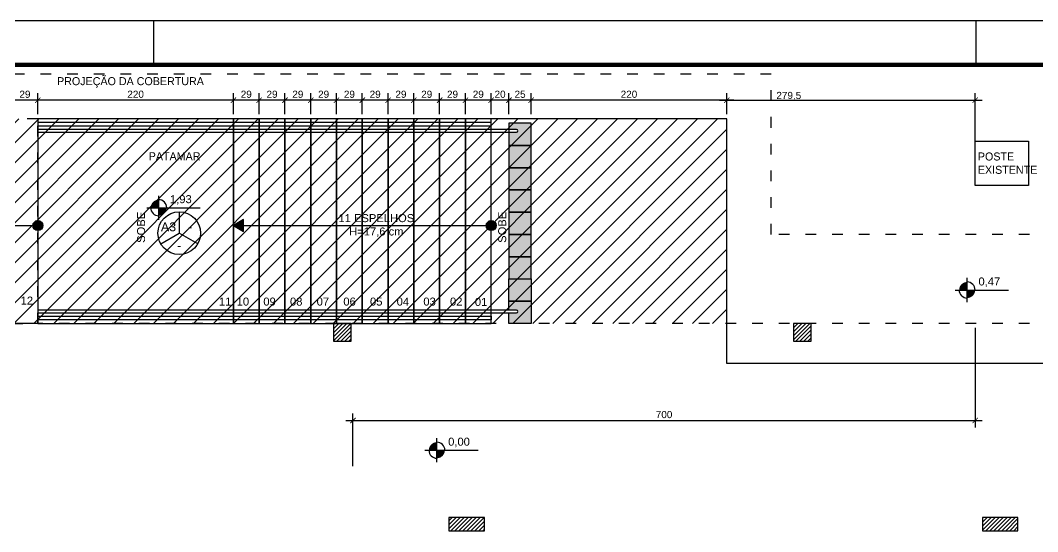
# Model space of a CAD drawing. Header units: millimetres. Extents: x 175 to 8625, y 306 to 3276.
# Drawn here: x 4775 to 5919, y 2702 to 3276 of the extents above; entities that cross this region are included whole.
import ezdxf
from ezdxf.enums import TextEntityAlignment as Align

# ---------------------------------------------------------------- set-up
doc = ezdxf.new("R2010")
doc.units = ezdxf.units.MM
doc.linetypes.add('ACAD_ISO03W100', pattern=[30, 12, -18])
for name, color, linetype in [('construir', 10, 'Continuous'), ('COTA', 8, 'Continuous'), ('Estrutura', 49, 'Continuous'), ('LEGENDA', 7, 'Continuous'), ('PISO', 3, 'Continuous'), ('PISO02', 8, 'Continuous'), ('PODOTÁTIL INTERNO', 142, 'Continuous'), ('Projeções', 6, 'ACAD_ISO03W100'), ('Texto', 7, 'Continuous'), ('VISTA 02', 1, 'Continuous')]:
    doc.layers.add(name, color=color, linetype=linetype)
doc.styles.add('ARIAL', font='Arial.ttf')
doc.dimstyles.new('COTA 50', dxfattribs={"dimscale": 0.5, "dimtxt": 16, "dimasz": 12, "dimexe": 16, "dimexo": 10, "dimgap": 5, "dimtad": 1, "dimrnd": 0.5, "dimtxsty": 'ARIAL', "dimblk": 'ARCHTICK', "dimcen": 2.5, "dimdle": 16, "dimclrd": 8, "dimclre": 8, "dimclrt": 7, "dimadec": 0, "dimazin": 0, "dimtfac": 1, "dimtmove": 1, "dimatfit": 3, "dimfxl": 1, "dimarcsym": 0})
pattern_1 = [(45, (-3820.442, -9443.8905), (-2.245064, 2.245064), [])]

# ---------------------------------------------------------------- blocks, each defined once
blk = doc.blocks.new('A1 sem aba')
at = {"layer": 'LEGENDA'}
for p, q in [((-74, 58.4), (-74, 59.4)), ((-55.5, 58.4), (-55.5, 59.4))]:
    blk.add_line(p, q, dxfattribs=at)
blk.add_lwpolyline([(-169, 59.4), (0, 59.4), (0, 0), (-169, 0), (-169, 59.4)], close=True, dxfattribs=at)
at = {"layer": 'LEGENDA', "const_width": 0.1}
blk.add_lwpolyline([(-1, 58.4), (-1, 1), (-166.5, 1), (-166.5, 58.4)], close=True, dxfattribs=at)
blk = doc.blocks.new('A$C1DFB60F3')
at = {"layer": 'Texto', "color": 0, "linetype": 'ByBlock'}
for p, q in [((0, -13.5), (0, 13.5)), ((-13.5, 0), (46.5, 0))]:
    blk.add_line(p, q, dxfattribs=at)
at = {"layer": 'Texto', "color": 0, "linetype": 'ByBlock', "const_width": 9}
for points in [[(-4.5, 0, -0.414214), (0, 4.5, -0.618034)], [(0, -4.5, 0.414214), (4.5, 0, 0.618034)]]:
    blk.add_lwpolyline(points, format="xyb", dxfattribs=at)
at = {"layer": 'Texto', "color": 0, "linetype": 'ByBlock'}
for start, end in [(0, 90), (180, 270)]:
    blk.add_arc((0, 0), 9, start, end, dxfattribs=at)
at = {"layer": 'Texto', "color": 0, "linetype": 'ByBlock', "style": 'ARIAL'}
blk.add_attdef('0,00', (12.7, 5.1), '', height=9, dxfattribs=at)
blk = doc.blocks.new('_ArchTick')
at = {"layer": 'Texto', "color": 0, "const_width": 0.15}
blk.add_lwpolyline([(-0.5, -0.5), (0.5, 0.5)], dxfattribs=at)
blk = doc.blocks.new('*D575')
at = {"layer": 'COTA', "color": 8, "lineweight": -2, "transparency": 16777216}
for p, q in [((5569.6, 3170.6), (5569.6, 3194.5)), ((5849.1, 3090.6), (5849.1, 3194.5)), ((5561.6, 3186.5), (5857.1, 3186.5))]:
    blk.add_line(p, q, dxfattribs=at)
at = {"layer": 'Defpoints', "color": 0, "lineweight": -3, "transparency": 16777216}
for p in [(5849.1, 3186.5), (5569.6, 3165.6), (5849.1, 3085.6)]:
    blk.add_point(p, dxfattribs=at)
at = {"layer": 'COTA', "color": 8, "lineweight": -2, "transparency": 16777216, "xscale": 6, "yscale": 6, "zscale": 6, "rotation": 180}
blk.add_blockref('_ArchTick', (5569.6, 3186.5), dxfattribs=at)
at = {"layer": 'COTA', "color": 8, "lineweight": -2, "transparency": 16777216, "xscale": 6, "yscale": 6, "zscale": 6}
blk.add_blockref('_ArchTick', (5849.1, 3186.5), dxfattribs=at)
at = {"layer": 'COTA', "color": 7, "lineweight": -2, "transparency": 16777216, "insert": (5639.4, 3191.1), "char_height": 8, "attachment_point": 5, "style": 'ARIAL'}
blk.add_mtext('279,5', dxfattribs=at)
blk = doc.blocks.new('*D585')
at = {"layer": 'COTA', "color": 8, "lineweight": -2, "transparency": 16777216}
for p, q in [((4765.6, 3170.6), (4765.6, 3194.5)), ((4794.6, 3170.6), (4794.6, 3194.5)), ((4802.6, 3186.5), (4757.6, 3186.5))]:
    blk.add_line(p, q, dxfattribs=at)
at = {"layer": 'Defpoints', "color": 0, "lineweight": -3, "transparency": 16777216}
for p in [(4765.6, 3186.5), (4765.6, 3165.6), (4794.6, 3165.6)]:
    blk.add_point(p, dxfattribs=at)
at = {"layer": 'COTA', "color": 8, "lineweight": -2, "transparency": 16777216, "xscale": 6, "yscale": 6, "zscale": 6, "rotation": 180}
blk.add_blockref('_ArchTick', (4765.6, 3186.5), dxfattribs=at)
at = {"layer": 'COTA', "color": 8, "lineweight": -2, "transparency": 16777216, "xscale": 6, "yscale": 6, "zscale": 6}
blk.add_blockref('_ArchTick', (4794.6, 3186.5), dxfattribs=at)
at = {"layer": 'COTA', "color": 7, "lineweight": -2, "transparency": 16777216, "insert": (4780.1, 3193.1), "char_height": 8, "attachment_point": 5, "style": 'ARIAL'}
blk.add_mtext('29', dxfattribs=at)
blk = doc.blocks.new('*D586')
at = {"layer": 'COTA', "color": 8, "lineweight": -2, "transparency": 16777216}
for p, q in [((5275.6, 3170.6), (5275.6, 3194.5)), ((5304.6, 3170.6), (5304.6, 3194.5)), ((5312.6, 3186.5), (5267.6, 3186.5))]:
    blk.add_line(p, q, dxfattribs=at)
at = {"layer": 'Defpoints', "color": 0, "lineweight": -3, "transparency": 16777216}
for p in [(5275.6, 3186.5), (5275.6, 3165.6), (5304.6, 3165.6)]:
    blk.add_point(p, dxfattribs=at)
at = {"layer": 'COTA', "color": 8, "lineweight": -2, "transparency": 16777216, "xscale": 6, "yscale": 6, "zscale": 6, "rotation": 180}
blk.add_blockref('_ArchTick', (5275.6, 3186.5), dxfattribs=at)
at = {"layer": 'COTA', "color": 8, "lineweight": -2, "transparency": 16777216, "xscale": 6, "yscale": 6, "zscale": 6}
blk.add_blockref('_ArchTick', (5304.6, 3186.5), dxfattribs=at)
at = {"layer": 'COTA', "color": 7, "lineweight": -2, "transparency": 16777216, "insert": (5290.1, 3193.1), "char_height": 8, "attachment_point": 5, "style": 'ARIAL'}
blk.add_mtext('29', dxfattribs=at)
blk = doc.blocks.new('*D587')
at = {"layer": 'COTA', "color": 8, "lineweight": -2, "transparency": 16777216}
for p, q in [((5246.6, 3170.6), (5246.6, 3194.5)), ((5275.6, 3170.6), (5275.6, 3194.5)), ((5283.6, 3186.5), (5238.6, 3186.5))]:
    blk.add_line(p, q, dxfattribs=at)
at = {"layer": 'Defpoints', "color": 0, "lineweight": -3, "transparency": 16777216}
for p in [(5246.6, 3186.5), (5246.6, 3165.6), (5275.6, 3165.6)]:
    blk.add_point(p, dxfattribs=at)
at = {"layer": 'COTA', "color": 8, "lineweight": -2, "transparency": 16777216, "xscale": 6, "yscale": 6, "zscale": 6, "rotation": 180}
blk.add_blockref('_ArchTick', (5246.6, 3186.5), dxfattribs=at)
at = {"layer": 'COTA', "color": 8, "lineweight": -2, "transparency": 16777216, "xscale": 6, "yscale": 6, "zscale": 6}
blk.add_blockref('_ArchTick', (5275.6, 3186.5), dxfattribs=at)
at = {"layer": 'COTA', "color": 7, "lineweight": -2, "transparency": 16777216, "insert": (5261.1, 3193.1), "char_height": 8, "attachment_point": 5, "style": 'ARIAL'}
blk.add_mtext('29', dxfattribs=at)
blk = doc.blocks.new('*D588')
at = {"layer": 'COTA', "color": 8, "lineweight": -2, "transparency": 16777216}
for p, q in [((5217.6, 3170.6), (5217.6, 3194.5)), ((5246.6, 3170.6), (5246.6, 3194.5)), ((5254.6, 3186.5), (5209.6, 3186.5))]:
    blk.add_line(p, q, dxfattribs=at)
at = {"layer": 'Defpoints', "color": 0, "lineweight": -3, "transparency": 16777216}
for p in [(5217.6, 3186.5), (5217.6, 3165.6), (5246.6, 3165.6)]:
    blk.add_point(p, dxfattribs=at)
at = {"layer": 'COTA', "color": 8, "lineweight": -2, "transparency": 16777216, "xscale": 6, "yscale": 6, "zscale": 6, "rotation": 180}
blk.add_blockref('_ArchTick', (5217.6, 3186.5), dxfattribs=at)
at = {"layer": 'COTA', "color": 8, "lineweight": -2, "transparency": 16777216, "xscale": 6, "yscale": 6, "zscale": 6}
blk.add_blockref('_ArchTick', (5246.6, 3186.5), dxfattribs=at)
at = {"layer": 'COTA', "color": 7, "lineweight": -2, "transparency": 16777216, "insert": (5232.1, 3193.1), "char_height": 8, "attachment_point": 5, "style": 'ARIAL'}
blk.add_mtext('29', dxfattribs=at)
blk = doc.blocks.new('*D589')
at = {"layer": 'COTA', "color": 8, "lineweight": -2, "transparency": 16777216}
for p, q in [((5188.6, 3170.6), (5188.6, 3194.5)), ((5217.6, 3170.6), (5217.6, 3194.5)), ((5225.6, 3186.5), (5180.6, 3186.5))]:
    blk.add_line(p, q, dxfattribs=at)
at = {"layer": 'Defpoints', "color": 0, "lineweight": -3, "transparency": 16777216}
for p in [(5188.6, 3186.5), (5188.6, 3165.6), (5217.6, 3165.6)]:
    blk.add_point(p, dxfattribs=at)
at = {"layer": 'COTA', "color": 8, "lineweight": -2, "transparency": 16777216, "xscale": 6, "yscale": 6, "zscale": 6, "rotation": 180}
blk.add_blockref('_ArchTick', (5188.6, 3186.5), dxfattribs=at)
at = {"layer": 'COTA', "color": 8, "lineweight": -2, "transparency": 16777216, "xscale": 6, "yscale": 6, "zscale": 6}
blk.add_blockref('_ArchTick', (5217.6, 3186.5), dxfattribs=at)
at = {"layer": 'COTA', "color": 7, "lineweight": -2, "transparency": 16777216, "insert": (5203.1, 3193.1), "char_height": 8, "attachment_point": 5, "style": 'ARIAL'}
blk.add_mtext('29', dxfattribs=at)
blk = doc.blocks.new('*D590')
at = {"layer": 'COTA', "color": 8, "lineweight": -2, "transparency": 16777216}
for p, q in [((5159.6, 3170.6), (5159.6, 3194.5)), ((5188.6, 3170.6), (5188.6, 3194.5)), ((5196.6, 3186.5), (5151.6, 3186.5))]:
    blk.add_line(p, q, dxfattribs=at)
at = {"layer": 'Defpoints', "color": 0, "lineweight": -3, "transparency": 16777216}
for p in [(5159.6, 3186.5), (5159.6, 3165.6), (5188.6, 3165.6)]:
    blk.add_point(p, dxfattribs=at)
at = {"layer": 'COTA', "color": 8, "lineweight": -2, "transparency": 16777216, "xscale": 6, "yscale": 6, "zscale": 6, "rotation": 180}
blk.add_blockref('_ArchTick', (5159.6, 3186.5), dxfattribs=at)
at = {"layer": 'COTA', "color": 8, "lineweight": -2, "transparency": 16777216, "xscale": 6, "yscale": 6, "zscale": 6}
blk.add_blockref('_ArchTick', (5188.6, 3186.5), dxfattribs=at)
at = {"layer": 'COTA', "color": 7, "lineweight": -2, "transparency": 16777216, "insert": (5174.1, 3193.1), "char_height": 8, "attachment_point": 5, "style": 'ARIAL'}
blk.add_mtext('29', dxfattribs=at)
blk = doc.blocks.new('*D591')
at = {"layer": 'COTA', "color": 8, "lineweight": -2, "transparency": 16777216}
for p, q in [((5130.6, 3170.6), (5130.6, 3194.5)), ((5159.6, 3170.6), (5159.6, 3194.5)), ((5167.6, 3186.5), (5122.6, 3186.5))]:
    blk.add_line(p, q, dxfattribs=at)
at = {"layer": 'Defpoints', "color": 0, "lineweight": -3, "transparency": 16777216}
for p in [(5130.6, 3186.5), (5130.6, 3165.6), (5159.6, 3165.6)]:
    blk.add_point(p, dxfattribs=at)
at = {"layer": 'COTA', "color": 8, "lineweight": -2, "transparency": 16777216, "xscale": 6, "yscale": 6, "zscale": 6, "rotation": 180}
blk.add_blockref('_ArchTick', (5130.6, 3186.5), dxfattribs=at)
at = {"layer": 'COTA', "color": 8, "lineweight": -2, "transparency": 16777216, "xscale": 6, "yscale": 6, "zscale": 6}
blk.add_blockref('_ArchTick', (5159.6, 3186.5), dxfattribs=at)
at = {"layer": 'COTA', "color": 7, "lineweight": -2, "transparency": 16777216, "insert": (5145.1, 3193.1), "char_height": 8, "attachment_point": 5, "style": 'ARIAL'}
blk.add_mtext('29', dxfattribs=at)
blk = doc.blocks.new('*D592')
at = {"layer": 'COTA', "color": 8, "lineweight": -2, "transparency": 16777216}
for p, q in [((5101.6, 3170.6), (5101.6, 3194.5)), ((5130.6, 3170.6), (5130.6, 3194.5)), ((5138.6, 3186.5), (5093.6, 3186.5))]:
    blk.add_line(p, q, dxfattribs=at)
at = {"layer": 'Defpoints', "color": 0, "lineweight": -3, "transparency": 16777216}
for p in [(5101.6, 3186.5), (5101.6, 3165.6), (5130.6, 3165.6)]:
    blk.add_point(p, dxfattribs=at)
at = {"layer": 'COTA', "color": 8, "lineweight": -2, "transparency": 16777216, "xscale": 6, "yscale": 6, "zscale": 6, "rotation": 180}
blk.add_blockref('_ArchTick', (5101.6, 3186.5), dxfattribs=at)
at = {"layer": 'COTA', "color": 8, "lineweight": -2, "transparency": 16777216, "xscale": 6, "yscale": 6, "zscale": 6}
blk.add_blockref('_ArchTick', (5130.6, 3186.5), dxfattribs=at)
at = {"layer": 'COTA', "color": 7, "lineweight": -2, "transparency": 16777216, "insert": (5116.1, 3193.1), "char_height": 8, "attachment_point": 5, "style": 'ARIAL'}
blk.add_mtext('29', dxfattribs=at)
blk = doc.blocks.new('*D593')
at = {"layer": 'COTA', "color": 8, "lineweight": -2, "transparency": 16777216}
for p, q in [((5072.6, 3170.6), (5072.6, 3194.5)), ((5101.6, 3170.6), (5101.6, 3194.5)), ((5109.6, 3186.5), (5064.6, 3186.5))]:
    blk.add_line(p, q, dxfattribs=at)
at = {"layer": 'Defpoints', "color": 0, "lineweight": -3, "transparency": 16777216}
for p in [(5072.6, 3186.5), (5072.6, 3165.6), (5101.6, 3165.6)]:
    blk.add_point(p, dxfattribs=at)
at = {"layer": 'COTA', "color": 8, "lineweight": -2, "transparency": 16777216, "xscale": 6, "yscale": 6, "zscale": 6, "rotation": 180}
blk.add_blockref('_ArchTick', (5072.6, 3186.5), dxfattribs=at)
at = {"layer": 'COTA', "color": 8, "lineweight": -2, "transparency": 16777216, "xscale": 6, "yscale": 6, "zscale": 6}
blk.add_blockref('_ArchTick', (5101.6, 3186.5), dxfattribs=at)
at = {"layer": 'COTA', "color": 7, "lineweight": -2, "transparency": 16777216, "insert": (5087.1, 3193.1), "char_height": 8, "attachment_point": 5, "style": 'ARIAL'}
blk.add_mtext('29', dxfattribs=at)
blk = doc.blocks.new('*D594')
at = {"layer": 'COTA', "color": 8, "lineweight": -2, "transparency": 16777216}
for p, q in [((5043.6, 3170.6), (5043.6, 3194.5)), ((5072.6, 3170.6), (5072.6, 3194.5)), ((5080.6, 3186.5), (5035.6, 3186.5))]:
    blk.add_line(p, q, dxfattribs=at)
at = {"layer": 'Defpoints', "color": 0, "lineweight": -3, "transparency": 16777216}
for p in [(5043.6, 3186.5), (5043.6, 3165.6), (5072.6, 3165.6)]:
    blk.add_point(p, dxfattribs=at)
at = {"layer": 'COTA', "color": 8, "lineweight": -2, "transparency": 16777216, "xscale": 6, "yscale": 6, "zscale": 6, "rotation": 180}
blk.add_blockref('_ArchTick', (5043.6, 3186.5), dxfattribs=at)
at = {"layer": 'COTA', "color": 8, "lineweight": -2, "transparency": 16777216, "xscale": 6, "yscale": 6, "zscale": 6}
blk.add_blockref('_ArchTick', (5072.6, 3186.5), dxfattribs=at)
at = {"layer": 'COTA', "color": 7, "lineweight": -2, "transparency": 16777216, "insert": (5058.1, 3193.1), "char_height": 8, "attachment_point": 5, "style": 'ARIAL'}
blk.add_mtext('29', dxfattribs=at)
blk = doc.blocks.new('*D595')
at = {"layer": 'COTA', "color": 8, "lineweight": -2, "transparency": 16777216}
for p, q in [((5014.6, 3170.6), (5014.6, 3194.5)), ((5043.6, 3170.6), (5043.6, 3194.5)), ((5051.6, 3186.5), (5006.6, 3186.5))]:
    blk.add_line(p, q, dxfattribs=at)
at = {"layer": 'Defpoints', "color": 0, "lineweight": -3, "transparency": 16777216}
for p in [(5014.6, 3186.5), (5014.6, 3165.6), (5043.6, 3165.6)]:
    blk.add_point(p, dxfattribs=at)
at = {"layer": 'COTA', "color": 8, "lineweight": -2, "transparency": 16777216, "xscale": 6, "yscale": 6, "zscale": 6, "rotation": 180}
blk.add_blockref('_ArchTick', (5014.6, 3186.5), dxfattribs=at)
at = {"layer": 'COTA', "color": 8, "lineweight": -2, "transparency": 16777216, "xscale": 6, "yscale": 6, "zscale": 6}
blk.add_blockref('_ArchTick', (5043.6, 3186.5), dxfattribs=at)
at = {"layer": 'COTA', "color": 7, "lineweight": -2, "transparency": 16777216, "insert": (5029.1, 3193.1), "char_height": 8, "attachment_point": 5, "style": 'ARIAL'}
blk.add_mtext('29', dxfattribs=at)
blk = doc.blocks.new('*D596')
at = {"layer": 'COTA', "color": 8, "lineweight": -2, "transparency": 16777216}
for p, q in [((4794.6, 3171.2), (4794.6, 3194.5)), ((5014.6, 3170.6), (5014.6, 3194.5)), ((5022.6, 3186.5), (4786.6, 3186.5))]:
    blk.add_line(p, q, dxfattribs=at)
at = {"layer": 'Defpoints', "color": 0, "lineweight": -3, "transparency": 16777216}
for p in [(4794.6, 3186.5), (4794.6, 3166.2), (5014.6, 3165.6)]:
    blk.add_point(p, dxfattribs=at)
at = {"layer": 'COTA', "color": 8, "lineweight": -2, "transparency": 16777216, "xscale": 6, "yscale": 6, "zscale": 6, "rotation": 180}
blk.add_blockref('_ArchTick', (4794.6, 3186.5), dxfattribs=at)
at = {"layer": 'COTA', "color": 8, "lineweight": -2, "transparency": 16777216, "xscale": 6, "yscale": 6, "zscale": 6}
blk.add_blockref('_ArchTick', (5014.6, 3186.5), dxfattribs=at)
at = {"layer": 'COTA', "color": 7, "lineweight": -2, "transparency": 16777216, "insert": (4904.6, 3193.1), "char_height": 8, "attachment_point": 5, "style": 'ARIAL'}
blk.add_mtext('220', dxfattribs=at)
blk = doc.blocks.new('*D598')
at = {"layer": 'COTA', "color": 8, "lineweight": -2, "transparency": 16777216}
for p, q in [((5849.1, 2930.6), (5849.1, 2818.5)), ((5149.1, 2775.1), (5149.1, 2834.5)), ((5141.1, 2826.5), (5857.1, 2826.5))]:
    blk.add_line(p, q, dxfattribs=at)
at = {"layer": 'Defpoints', "color": 0, "lineweight": -3, "transparency": 16777216}
for p in [(5849.1, 2935.6), (5849.1, 2826.5), (5149.1, 2770.1)]:
    blk.add_point(p, dxfattribs=at)
at = {"layer": 'COTA', "color": 8, "lineweight": -2, "transparency": 16777216, "xscale": 6, "yscale": 6, "zscale": 6, "rotation": 180.0000000000002}
blk.add_blockref('_ArchTick', (5149.1, 2826.5), dxfattribs=at)
at = {"layer": 'COTA', "color": 8, "lineweight": -2, "transparency": 16777216, "xscale": 6, "yscale": 6, "zscale": 6}
blk.add_blockref('_ArchTick', (5849.1, 2826.5), dxfattribs=at)
at = {"layer": 'COTA', "color": 7, "lineweight": -2, "transparency": 16777216, "insert": (5499.1, 2833.1), "char_height": 8, "attachment_point": 5, "style": 'ARIAL'}
blk.add_mtext('700', dxfattribs=at)
blk = doc.blocks.new('PIZZA')
at = {"layer": 'Texto'}
for points in [[(0, 12), (0, 0)], [(-10.39, -6), (0, 0)], [(10.39, -6), (0, 0)]]:
    blk.add_lwpolyline(points, dxfattribs=at)
blk.add_circle((0, 0), 12, dxfattribs=at)
at = {"layer": 'Texto', "style": 'ARIAL'}
for tag, p in [('A1', (-6.06, 3.5)), ('B1', (6.06, 3.5)), ('C1', (0, -7))]:
    blk.add_attdef(tag, text='', height=5, dxfattribs=at).set_placement(p, align=Align.MIDDLE_CENTER)
blk = doc.blocks.new('*D599')
at = {"layer": 'COTA', "color": 8, "lineweight": -2, "transparency": 16777216}
for p, q in [((5349.6, 3170.6), (5349.6, 3194.5)), ((5569.6, 3170.6), (5569.6, 3194.5)), ((5577.6, 3186.5), (5341.6, 3186.5))]:
    blk.add_line(p, q, dxfattribs=at)
at = {"layer": 'Defpoints', "color": 0, "lineweight": -3, "transparency": 16777216}
for p in [(5349.6, 3186.5), (5349.6, 3165.6), (5569.6, 3165.6)]:
    blk.add_point(p, dxfattribs=at)
at = {"layer": 'COTA', "color": 8, "lineweight": -2, "transparency": 16777216, "xscale": 6, "yscale": 6, "zscale": 6, "rotation": 180}
blk.add_blockref('_ArchTick', (5349.6, 3186.5), dxfattribs=at)
at = {"layer": 'COTA', "color": 8, "lineweight": -2, "transparency": 16777216, "xscale": 6, "yscale": 6, "zscale": 6}
blk.add_blockref('_ArchTick', (5569.6, 3186.5), dxfattribs=at)
at = {"layer": 'COTA', "color": 7, "lineweight": -2, "transparency": 16777216, "insert": (5459.6, 3193.1), "char_height": 8, "attachment_point": 5, "style": 'ARIAL'}
blk.add_mtext('220', dxfattribs=at)
blk = doc.blocks.new('*D600')
at = {"layer": 'COTA', "color": 8, "lineweight": -2, "transparency": 16777216}
for p, q in [((5324.6, 3170.6), (5324.6, 3194.5)), ((5349.6, 3170.6), (5349.6, 3194.5)), ((5357.6, 3186.5), (5316.6, 3186.5))]:
    blk.add_line(p, q, dxfattribs=at)
at = {"layer": 'Defpoints', "color": 0, "lineweight": -3, "transparency": 16777216}
for p in [(5324.6, 3186.5), (5324.6, 3165.6), (5349.6, 3165.6)]:
    blk.add_point(p, dxfattribs=at)
at = {"layer": 'COTA', "color": 8, "lineweight": -2, "transparency": 16777216, "xscale": 6, "yscale": 6, "zscale": 6, "rotation": 180}
blk.add_blockref('_ArchTick', (5324.6, 3186.5), dxfattribs=at)
at = {"layer": 'COTA', "color": 8, "lineweight": -2, "transparency": 16777216, "xscale": 6, "yscale": 6, "zscale": 6}
blk.add_blockref('_ArchTick', (5349.6, 3186.5), dxfattribs=at)
at = {"layer": 'COTA', "color": 7, "lineweight": -2, "transparency": 16777216, "insert": (5337.1, 3193.1), "char_height": 8, "attachment_point": 5, "style": 'ARIAL'}
blk.add_mtext('25', dxfattribs=at)
blk = doc.blocks.new('*D601')
at = {"layer": 'COTA', "color": 8, "lineweight": -2, "transparency": 16777216}
for p, q in [((5304.6, 3170.6), (5304.6, 3194.5)), ((5324.6, 3170.6), (5324.6, 3194.5)), ((5332.6, 3186.5), (5296.6, 3186.5))]:
    blk.add_line(p, q, dxfattribs=at)
at = {"layer": 'Defpoints', "color": 0, "lineweight": -3, "transparency": 16777216}
for p in [(5304.6, 3186.5), (5304.6, 3165.6), (5324.6, 3165.6)]:
    blk.add_point(p, dxfattribs=at)
at = {"layer": 'COTA', "color": 8, "lineweight": -2, "transparency": 16777216, "xscale": 6, "yscale": 6, "zscale": 6, "rotation": 180}
blk.add_blockref('_ArchTick', (5304.6, 3186.5), dxfattribs=at)
at = {"layer": 'COTA', "color": 8, "lineweight": -2, "transparency": 16777216, "xscale": 6, "yscale": 6, "zscale": 6}
blk.add_blockref('_ArchTick', (5324.6, 3186.5), dxfattribs=at)
at = {"layer": 'COTA', "color": 7, "lineweight": -2, "transparency": 16777216, "insert": (5314.6, 3193.1), "char_height": 8, "attachment_point": 5, "style": 'ARIAL'}
blk.add_mtext('20', dxfattribs=at)

msp = doc.modelspace()

# ---------------------------------------------------------------- hatches: boundary and pattern name
at = {"layer": 'construir'}
h = msp.add_hatch(dxfattribs=at)
h.set_pattern_fill('ANSI31', color=256, scale=5, style=0)
h.set_pattern_definition([(45, (-3975.442, -8030.208), (-11.22532, 11.22532), [])])
h.paths.add_polyline_path([(1662.133, 2935.603), (1662.133, 3110.603), (537.133, 3110.603), (537.133, 2935.603), (1182.133, 2935.603), (1182.133, 2935.603)])
h.paths.add_polyline_path([(5569.633, 3165.603), (4284.633, 3165.603), (4284.633, 2935.603), (5569.633, 2935.603)])
h = msp.add_hatch(dxfattribs=at)
h.set_pattern_fill('ANSI31', color=256, style=0)
h.set_pattern_definition(pattern_1)
h.paths.add_polyline_path([(5127.133, 2915.603), (5147.133, 2915.603), (5147.133, 2935.603), (5127.133, 2935.603)])
h = msp.add_hatch(dxfattribs=at)
h.set_pattern_fill('ANSI31', color=256, style=0)
h.set_pattern_definition(pattern_1)
h.paths.add_polyline_path([(5644.633, 2915.603), (5664.633, 2915.603), (5664.633, 2935.603), (5644.633, 2935.603)])
h = msp.add_hatch(dxfattribs=at)
h.set_pattern_fill('ANSI31', color=256, style=0)
h.set_pattern_definition(pattern_1)
h.paths.add_polyline_path([(5257.133, 2702.603), (5297.133, 2702.603), (5297.133, 2717.603), (5257.133, 2717.603)])
h = msp.add_hatch(dxfattribs=at)
h.set_pattern_fill('ANSI31', color=256, style=0)
h.set_pattern_definition(pattern_1)
h.paths.add_polyline_path([(5857.133, 2702.603), (5897.133, 2702.603), (5897.133, 2717.603), (5857.133, 2717.603)])
at = {"layer": 'PISO02'}
h = msp.add_hatch(color=256, dxfattribs=at)
edge = h.paths.add_edge_path()
edge.add_arc((4794.633, 3045.603), 5.55, -180, 180, ccw=False)
msp.add_hatch(color=256, dxfattribs=at).paths.add_polyline_path([(5014.633, 3045.603), (5026.1, 3038.983), (5026.1, 3052.224)])
h = msp.add_hatch(color=256, dxfattribs=at)
edge = h.paths.add_edge_path()
edge.add_arc((5304.633, 3045.603), 5.55, -180, 180, ccw=False)
at = {"layer": 'PODOTÁTIL INTERNO'}
h = msp.add_hatch(dxfattribs=at)
h.set_pattern_fill('HEX', color=256, scale=0.5, angle=180, style=0)
h.set_pattern_definition([(180, (-443.83, 17625.7482), (0, 2.74963), [1.5875, -3.175]), (60, (-443.83, 17625.7482), (2.38124943, -1.374815), [1.5875, -3.175]), (120, (-445.4174, 17625.7482), (2.38124943, 1.374815), [1.5875, -3.175])])
h.paths.add_polyline_path([(5324.633, 3153.603), (5333.133, 3153.603, -1), (5333.133, 3150.603), (5324.633, 3150.603), (5324.633, 3135.603), (5349.633, 3135.603), (5349.633, 3160.603), (5324.633, 3160.603)])
h.paths.add_polyline_path([(5349.633, 3135.603), (5324.633, 3135.603), (5324.633, 3110.603), (5349.633, 3110.603)])
h.paths.add_polyline_path([(5349.633, 3110.603), (5324.633, 3110.603), (5324.633, 3085.603), (5349.633, 3085.603)])
h.paths.add_polyline_path([(5349.633, 3085.603), (5324.633, 3085.603), (5324.633, 3060.603), (5349.633, 3060.603)])
h.paths.add_polyline_path([(5349.633, 3060.603), (5324.633, 3060.603), (5324.633, 3035.603), (5349.633, 3035.603)])
h.paths.add_polyline_path([(5349.633, 3035.603), (5324.633, 3035.603), (5324.633, 3010.603), (5349.633, 3010.603)])
h.paths.add_polyline_path([(5349.633, 3010.603), (5324.633, 3010.603), (5324.633, 2985.603), (5349.633, 2985.603)])
h.paths.add_polyline_path([(5349.633, 2985.603), (5324.633, 2985.603), (5324.633, 2960.603), (5349.633, 2960.603)])
h.paths.add_polyline_path([(5349.633, 2960.603), (5324.633, 2960.603), (5324.633, 2950.603), (5333.133, 2950.603, -1), (5333.133, 2947.603), (5324.633, 2947.603), (5324.633, 2935.603), (5349.633, 2935.603)])

# ---------------------------------------------------------------- linework, layer by layer
msp.add_lwpolyline([(5849.133, 3140.603), (5909.133, 3140.603), (5909.133, 3090.603), (5849.133, 3090.603)], close=True)
at = {"layer": 'Estrutura', "linetype": 'Continuous'}
for points in [[(5127.133, 2915.603), (5147.133, 2915.603), (5147.133, 2935.603), (5127.133, 2935.603), (5127.133, 2915.603)], [(5644.633, 2915.603), (5664.633, 2915.603), (5664.633, 2935.603), (5644.633, 2935.603), (5644.633, 2915.603)], [(5257.133, 2702.603), (5297.133, 2702.603), (5297.133, 2717.603), (5257.133, 2717.603), (5257.133, 2702.603)], [(5857.133, 2702.603), (5897.133, 2702.603), (5897.133, 2717.603), (5857.133, 2717.603), (5857.133, 2702.603)]]:
    msp.add_lwpolyline(points, dxfattribs=at)
at = {"layer": 'PISO'}
for points in [[(4794.633, 2935.603), (5014.633, 2935.603), (5014.633, 3165.603), (4794.633, 3165.603)], [(5014.633, 2935.603), (5043.633, 2935.603), (5043.633, 3165.603), (5014.633, 3165.603)], [(5043.633, 2935.603), (5072.633, 2935.603), (5072.633, 3165.603), (5043.633, 3165.603)], [(5072.633, 2935.603), (5101.633, 2935.603), (5101.633, 3165.603), (5072.633, 3165.603)], [(5101.633, 2935.603), (5130.633, 2935.603), (5130.633, 3165.603), (5101.633, 3165.603)], [(5130.633, 2935.603), (5159.633, 2935.603), (5159.633, 3165.603), (5130.633, 3165.603)], [(5159.633, 2935.603), (5188.633, 2935.603), (5188.633, 3165.603), (5159.633, 3165.603)], [(5188.633, 2935.603), (5217.633, 2935.603), (5217.633, 3165.603), (5188.633, 3165.603)], [(5217.633, 2935.603), (5246.633, 2935.603), (5246.633, 3165.603), (5217.633, 3165.603)], [(5246.633, 2935.603), (5275.633, 2935.603), (5275.633, 3165.603), (5246.633, 3165.603)], [(5275.633, 2935.603), (5304.633, 2935.603), (5304.633, 3165.603), (5275.633, 3165.603)]]:
    msp.add_lwpolyline(points, close=True, dxfattribs=at)
for points in [[(7645.323, 2890.603), (5569.633, 2890.603), (5569.633, 3165.603), (5304.633, 3165.603), (5304.633, 3165.603)], [(4794.633, 2935.603), (1662.133, 2935.603)]]:
    msp.add_lwpolyline(points, dxfattribs=at)
at = {"layer": 'PISO02'}
for points in [[(5349.633, 3135.603), (5349.633, 3160.603), (5324.633, 3160.603), (5324.633, 3135.603)], [(5349.633, 3110.603), (5349.633, 3135.603), (5324.633, 3135.603), (5324.633, 3110.603)], [(5349.633, 3085.603), (5349.633, 3110.603), (5324.633, 3110.603), (5324.633, 3085.603)], [(5349.633, 3060.603), (5349.633, 3085.603), (5324.633, 3085.603), (5324.633, 3060.603)], [(5349.633, 3035.603), (5349.633, 3060.603), (5324.633, 3060.603), (5324.633, 3035.603)], [(5014.633, 3045.603), (5026.1, 3038.983), (5026.1, 3052.224)], [(5349.633, 3010.603), (5349.633, 3035.603), (5324.633, 3035.603), (5324.633, 3010.603)], [(5349.633, 2985.603), (5349.633, 3010.603), (5324.633, 3010.603), (5324.633, 2985.603)], [(5349.633, 2985.603), (5349.633, 2960.603), (5324.633, 2960.603), (5324.633, 2985.603)]]:
    msp.add_lwpolyline(points, close=True, dxfattribs=at)
for points in [[(4504.633, 3045.603), (4794.633, 3045.603)], [(5014.633, 3045.603), (5304.633, 3045.603)], [(5324.633, 2950.603), (5324.633, 2960.603), (5349.633, 2960.603), (5349.633, 2935.603), (5324.633, 2935.603), (5324.633, 2947.603)]]:
    msp.add_lwpolyline(points, dxfattribs=at)
for centre in [(4794.633, 3045.603), (5304.633, 3045.603)]:
    msp.add_circle(centre, 5.55, dxfattribs=at)
at = {"layer": 'Projeções'}
msp.add_line((6960.133, 2935.603), (902.133, 2935.603), dxfattribs=at)
msp.add_lwpolyline([(6960.133, 2690.603), (6960.133, 2935.603), (6960.133, 3035.603), (5619.633, 3035.603), (5619.633, 3215.603), (4234.633, 3215.603), (4234.633, 3035.603), (1712.133, 3035.603, 0), (1712.133, 3035.603), (1712.133, 3160.603, 0), (1712.133, 3160.603), (457.133, 3160.603), (457.133, 2700.603)], format="xyb", dxfattribs=at)
msp.add_lwpolyline([(4765.633, 2935.603), (4794.633, 2935.603), (4794.633, 3165.603), (4765.633, 3165.603)], close=True, dxfattribs=at)
at = {"layer": 'VISTA 02'}
for points in [[(4794.633, 3157.603), (5304.633, 3157.603), (5304.633, 3161.603), (4794.633, 3161.603)], [(4794.633, 2943.603), (5304.633, 2943.603), (5304.633, 2939.603), (4794.633, 2939.603)]]:
    msp.add_lwpolyline(points, dxfattribs=at)
for points in [[(4794.633, 3150.603), (5333.133, 3150.603, 1), (5333.133, 3153.603), (4794.633, 3153.603)], [(4794.633, 2947.603), (5333.133, 2947.603, 1), (5333.133, 2950.603), (4794.633, 2950.603)]]:
    msp.add_lwpolyline(points, format="xyb", dxfattribs=at)

# ---------------------------------------------------------------- block references
at = {"layer": 'LEGENDA', "xscale": 49.99999999947613, "yscale": 49.99999999947613, "zscale": 49.99999999947613}
msp.add_blockref('A1 sem aba', (8625.17, 306.203), dxfattribs=at)
at = {"layer": 'LEGENDA'}
for p, values in [((4930.559, 3065.653), {'0,00': '1,93'}), ((5840.037, 2973.16), {'0,00': '0,47'}), ((5243.477, 2793.077), {'0,00': '0,00'})]:
    msp.add_blockref('A$C1DFB60F3', p, dxfattribs=at).add_auto_attribs(values)
at = {"layer": 'Texto', "xscale": 2, "yscale": 2, "zscale": 2}
msp.add_blockref('PIZZA', (4953.741, 3037.107), dxfattribs=at).add_auto_attribs({'C1': '-', 'B1': '-', 'A1': 'A3'})

# ---------------------------------------------------------------- texts
at = {"layer": 'PISO02', "style": 'ARIAL'}
for p in [(4910.731, 3043.641), (5317.001, 3043.641)]:
    msp.add_text('SOBE', height=9, rotation=90, dxfattribs=at).set_placement(p, align=Align.MIDDLE_CENTER)
at = {"layer": 'PISO02', "insert": (5175.406, 3045.603), "char_height": 9, "width": 326.45389, "attachment_point": 5, "style": 'ARIAL'}
msp.add_mtext('11 ESPELHOS\\PH=17,6 cm', dxfattribs=at)
at = {"layer": 'Texto', "style": 'ARIAL'}
for s, p in [('12', (4782.292, 2961.303)), ('11', (5005.332, 2960.154)), ('10', (5025.297, 2960.154)), ('09', (5055.297, 2960.154)), ('08', (5085.297, 2960.154)), ('07', (5115.297, 2960.154)), ('06', (5145.297, 2960.154)), ('05', (5175.297, 2960.154)), ('04', (5205.297, 2960.154)), ('03', (5235.297, 2960.154)), ('02', (5265.297, 2960.154)), ('01', (5293.225, 2959.724))]:
    msp.add_text(s, height=9, dxfattribs=at).set_placement(p, align=Align.MIDDLE_CENTER)
at = {"layer": 'Texto', "char_height": 9, "attachment_point": 1}
for s, insert, width in [('PROJEÇÃO DA COBERTURA', (4816.241, 3212.379), 293.00013), ('PATAMAR', (4919.36, 3127.966), 60.85342), ('POSTE\\PEXISTENTE', (5852.087, 3127.73), 293.00013)]:
    msp.add_mtext(s, dxfattribs=dict(at, insert=insert, width=width))

# ---------------------------------------------------------------- dimensions: what is measured, and where the dimension line sits
at = {"layer": 'COTA'}
for base, p1, p2, angle, picture, middle in [((4765.633, 3186.51), (4794.633, 3165.603), (4765.633, 3165.603), 180, '*D585', (4780.133, 3193.095)), ((4794.633, 3186.51), (5014.633, 3165.603), (4794.633, 3166.228), 180, '*D596', (4904.633, 3193.095)), ((5014.633, 3186.51), (5043.633, 3165.603), (5014.633, 3165.603), 180, '*D595', (5029.133, 3193.095)), ((5043.633, 3186.51), (5072.633, 3165.603), (5043.633, 3165.603), 180, '*D594', (5058.133, 3193.095)), ((5072.633, 3186.51), (5101.633, 3165.603), (5072.633, 3165.603), 180, '*D593', (5087.133, 3193.095)), ((5101.633, 3186.51), (5130.633, 3165.603), (5101.633, 3165.603), 180, '*D592', (5116.133, 3193.095)), ((5130.633, 3186.51), (5159.633, 3165.603), (5130.633, 3165.603), 180, '*D591', (5145.133, 3193.095)), ((5159.633, 3186.51), (5188.633, 3165.603), (5159.633, 3165.603), 180, '*D590', (5174.133, 3193.095)), ((5188.633, 3186.51), (5217.633, 3165.603), (5188.633, 3165.603), 180, '*D589', (5203.133, 3193.095)), ((5217.633, 3186.51), (5246.633, 3165.603), (5217.633, 3165.603), 180, '*D588', (5232.133, 3193.095)), ((5246.633, 3186.51), (5275.633, 3165.603), (5246.633, 3165.603), 180, '*D587', (5261.133, 3193.095)), ((5275.633, 3186.51), (5304.633, 3165.603), (5275.633, 3165.603), 180, '*D586', (5290.133, 3193.095)), ((5304.633, 3186.51), (5324.633, 3165.603), (5304.633, 3165.603), 180, '*D601', (5314.633, 3193.095)), ((5324.633, 3186.51), (5349.633, 3165.603), (5324.633, 3165.603), 180, '*D600', (5337.133, 3193.095)), ((5349.633, 3186.51), (5569.633, 3165.603), (5349.633, 3165.603), 180, '*D599', (5459.633, 3193.095)), ((5849.133, 2826.549), (5149.133, 2770.076), (5849.133, 2935.603), 0, '*D598', (5499.133, 2833.134))]:
    dim = msp.add_linear_dim(base=base, p1=p1, p2=p2, angle=angle, dimstyle='COTA 50', dxfattribs=at)
    dim.commit()
    dim.dimension.update_dxf_attribs({"geometry": picture, "text_midpoint": middle})
dim = msp.add_linear_dim(base=(5849.133, 3186.51), p1=(5569.633, 3165.603), p2=(5849.133, 3085.603), angle=180, dimstyle='COTA 50', dxfattribs=at)
dim.commit()
dim.dimension.update_dxf_attribs({"geometry": '*D575', "text_midpoint": (5639.383, 3183.818), "dimtype": 160})

doc.saveas('drawing.dxf')
